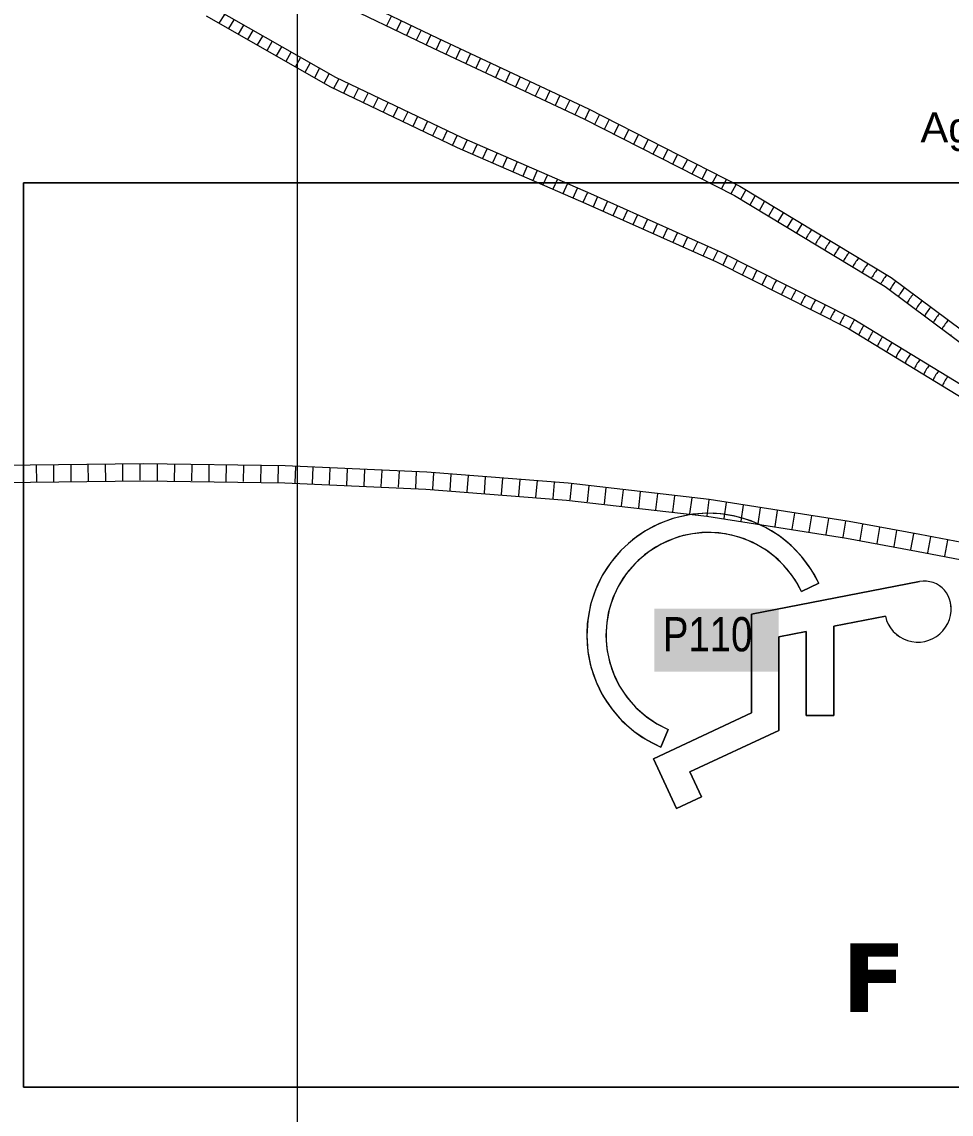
# Model space of a CAD drawing. Extents: x -882 to 613, y -179 to 707.
# Drawn here: x 5.4 to 73.2, y 218.3 to 298 of the extents above; entities that cross this region are included whole.
import ezdxf
from ezdxf.lldxf.tags import DXFTag

# ---------------------------------------------------------------- set-up
doc = ezdxf.new("R2010")
doc.units = 0
doc.layers.get('0').update_dxf_attribs({"lineweight": 13})
for name, color, linetype, lineweight in [('C-PRKG-____-IDEN', 7, 'Continuous', 5), ('C-PRKG-____-OTLN', 7, 'Continuous', 9), ('S-GRID-____-OTLN', 7, 'Continuous', 5)]:
    doc.layers.add(name, color=color, linetype=linetype, lineweight=lineweight)
for name, color, linetype, lineweight, true_color in [('EL01_WAN_Röhre', 7, 'Continuous', 13, 0xff6666), ('EL01_WAN_Röhre Decke', 1, 'Continuous', 13, 0xff0000), ('EL01_WAN_Röhre Decke Typ', 1, 'Continuous', 13, 0xff0000), ('S-GRID-____-IDEN', 7, 'Continuous', 9, 0x5555aa)]:
    doc.layers.add(name, color=color, linetype=linetype, lineweight=lineweight, true_color=true_color)
doc.styles.get("Standard").update_dxf_attribs({"font": 'arial.ttf'})
tags = doc.linetypes.add('_Rasterlinie_', pattern=[0.375, 0.2, -0.05, 0.075, -0.05]).pattern_tags.tags
tags[10:11] = [DXFTag(74, 4), DXFTag(75, 0), DXFTag(340, '0'), DXFTag(46, 1.0), DXFTag(50, 0.0), DXFTag(44, 0.0), DXFTag(45, 0.0)]
tags[8:9] = [DXFTag(74, 4), DXFTag(75, 0), DXFTag(340, '0'), DXFTag(46, 1.0), DXFTag(50, 0.0), DXFTag(44, 0.0), DXFTag(45, 0.0)]
tags[6:7] = [DXFTag(74, 4), DXFTag(75, 0), DXFTag(340, '0'), DXFTag(46, 1.0), DXFTag(50, 0.0), DXFTag(44, 0.0), DXFTag(45, 0.0)]
tags[4:5] = [DXFTag(74, 4), DXFTag(75, 0), DXFTag(340, '0'), DXFTag(46, 1.0), DXFTag(50, 0.0), DXFTag(44, 0.0), DXFTag(45, 0.0)]

# ---------------------------------------------------------------- blocks, each defined once
blk = doc.blocks.new('Referenz-A0UJ2IESXE', base_point=(-902.382, -164.149))
at = {"layer": 'C-PRKG-____-IDEN', "color": 7, "linetype": 'Continuous', "ltscale": 0.13, "true_color": 0xffffff}
for points in [[(51.53, 250.622), (60.605, 250.622), (51.53, 255.221)], [(60.605, 250.622), (51.53, 255.221), (60.605, 255.221)]]:
    blk.add_solid(points, dxfattribs=at)
at = {"layer": 'C-PRKG-____-OTLN', "color": 0, "linetype": 'Continuous', "ltscale": 0.13}
for p, q in [((5.488, 220.293), (5.488, 286.279)), ((105.488, 286.279), (5.488, 286.279)), ((105.488, 286.279), (5.488, 286.279)), ((5.488, 286.279), (5.488, 220.293)), ((5.488, 220.293), (5.488, 286.279)), ((5.488, 286.279), (105.488, 286.279)), ((5.488, 286.279), (5.488, 286.279)), ((52.171, 261.533), (51.49, 261.225)), ((52.972, 261.811), (51.896, 261.417)), ((52.876, 261.782), (52.171, 261.533)), ((53.599, 261.971), (52.876, 261.782)), ((54.089, 262.064), (52.972, 261.811)), ((54.336, 262.099), (53.599, 261.971)), ((55.23, 262.171), (54.089, 262.064)), ((55.081, 262.165), (54.336, 262.099)), ((55.828, 262.168), (55.081, 262.165)), ((56.375, 262.13), (55.23, 262.171)), ((56.574, 262.108), (55.828, 262.168)), ((57.506, 261.943), (56.375, 262.13)), ((57.311, 261.985), (56.574, 262.108)), ((58.036, 261.801), (57.311, 261.985)), ((58.603, 261.611), (57.506, 261.943)), ((58.742, 261.557), (58.036, 261.801)), ((59.648, 261.142), (58.603, 261.611)), ((59.426, 261.255), (58.742, 261.557)), ((50.88, 260.887), (49.94, 260.232)), ((50.837, 260.861), (50.217, 260.444)), ((51.49, 261.225), (50.837, 260.861)), ((51.896, 261.417), (50.88, 260.887)), ((54.309, 260.682), (53.368, 260.469)), ((54.309, 260.681), (53.634, 260.542)), ((55.271, 260.772), (54.309, 260.682)), ((54.995, 260.758), (54.309, 260.681)), ((55.685, 260.772), (54.995, 260.758)), ((56.236, 260.738), (55.271, 260.772)), ((56.714, 260.673), (55.685, 260.772)), ((57.188, 260.579), (56.236, 260.738)), ((57.721, 260.434), (56.714, 260.673)), ((60.082, 260.896), (59.426, 261.255)), ((60.624, 260.541), (59.648, 261.142)), ((60.705, 260.483), (60.082, 260.896)), ((49.94, 260.232), (49.092, 259.461)), ((49.634, 259.976), (49.093, 259.46)), ((50.217, 260.444), (49.634, 259.976)), ((52.026, 259.927), (51.144, 259.387)), ((52.461, 260.137), (51.605, 259.69)), ((52.974, 260.34), (52.026, 259.927)), ((53.368, 260.469), (52.461, 260.137)), ((53.634, 260.542), (52.974, 260.34)), ((58.112, 260.3), (57.188, 260.579)), ((58.684, 260.058), (57.721, 260.434)), ((58.993, 259.904), (58.112, 260.3)), ((59.587, 259.554), (58.684, 260.058)), ((59.815, 259.399), (58.993, 259.904)), ((61.515, 259.821), (60.624, 260.541)), ((61.291, 260.019), (60.705, 260.483)), ((61.837, 259.508), (61.291, 260.019)), ((49.092, 259.461), (48.351, 258.587)), ((49.093, 259.46), (48.596, 258.902)), ((50.813, 259.138), (50.099, 258.488)), ((51.144, 259.387), (50.345, 258.731)), ((51.605, 259.69), (50.813, 259.138)), ((60.324, 259.004), (59.587, 259.554)), ((60.566, 258.792), (59.815, 259.399)), ((62.305, 258.991), (61.515, 259.821)), ((62.337, 258.953), (61.837, 259.508)), ((48.351, 258.587), (47.728, 257.625)), ((48.149, 258.303), (47.753, 257.669)), ((48.596, 258.901), (48.149, 258.303)), ((50.099, 258.488), (49.475, 257.752)), ((50.345, 258.731), (49.644, 257.971)), ((60.988, 258.369), (60.324, 259.004)), ((61.232, 258.093), (60.566, 258.792)), ((61.57, 257.657), (60.988, 258.369)), ((62.983, 258.067), (62.305, 258.991)), ((62.789, 258.358), (62.337, 258.953)), ((63.189, 257.726), (62.789, 258.357)), ((47.728, 257.625), (47.235, 256.591)), ((47.753, 257.668), (47.412, 257.003)), ((49.475, 257.752), (48.95, 256.942)), ((49.644, 257.97), (49.237, 257.413)), ((61.802, 257.314), (61.232, 258.093)), ((61.946, 257.079), (61.57, 257.656)), ((63.535, 257.064), (62.983, 258.067)), ((63.535, 257.064), (63.189, 257.726)), ((47.412, 257.003), (47.128, 256.312)), ((48.95, 256.942), (48.534, 256.071)), ((48.884, 256.82), (48.587, 256.198)), ((49.237, 257.413), (48.884, 256.821)), ((70.894, 257.183), (58.624, 254.798)), ((58.624, 254.798), (70.894, 257.182)), ((62.268, 256.469), (61.802, 257.314)), ((62.268, 256.469), (61.946, 257.079)), ((62.268, 256.469), (63.535, 257.064)), ((63.535, 257.063), (62.268, 256.468)), ((63.535, 257.063), (63.535, 257.064)), ((71.144, 257.215), (70.894, 257.183)), ((71.144, 257.214), (70.894, 257.182)), ((71.396, 257.213), (71.144, 257.215)), ((71.396, 257.213), (71.144, 257.214)), ((71.645, 257.18), (71.396, 257.213)), ((71.645, 257.179), (71.396, 257.213)), ((71.888, 257.113), (71.645, 257.18)), ((71.888, 257.113), (71.645, 257.179)), ((72.12, 257.016), (71.888, 257.113)), ((72.12, 257.016), (71.888, 257.113)), ((72.338, 256.889), (72.12, 257.016)), ((72.338, 256.889), (72.12, 257.016)), ((72.537, 256.735), (72.338, 256.889)), ((72.537, 256.735), (72.338, 256.889)), ((72.714, 256.556), (72.537, 256.735)), ((72.714, 256.556), (72.537, 256.735)), ((47.235, 256.591), (46.878, 255.503)), ((47.128, 256.311), (46.903, 255.599)), ((48.534, 256.071), (48.234, 255.153)), ((48.587, 256.198), (48.348, 255.551)), ((62.268, 256.468), (62.268, 256.469)), ((72.866, 256.356), (72.714, 256.556)), ((72.866, 256.356), (72.714, 256.556)), ((72.991, 256.138), (72.866, 256.356)), ((72.991, 256.138), (72.866, 256.356)), ((73.087, 255.905), (72.991, 256.138)), ((73.087, 255.904), (72.991, 256.137)), ((73.151, 255.661), (73.087, 255.905)), ((73.151, 255.661), (73.087, 255.904)), ((46.878, 255.503), (46.664, 254.377)), ((46.903, 255.599), (46.74, 254.87)), ((48.234, 255.153), (48.054, 254.205)), ((48.348, 255.551), (48.17, 254.885)), ((73.191, 255.349), (73.151, 255.661)), ((73.184, 255.43), (73.151, 255.661)), ((73.195, 255.197), (73.184, 255.43)), ((73.19, 255.034), (73.191, 255.349)), ((73.19, 255.034), (73.194, 255.115)), ((73.194, 255.115), (73.195, 255.197)), ((73.195, 255.197), (73.195, 255.197)), ((46.664, 254.377), (46.597, 253.233)), ((46.739, 254.869), (46.637, 254.129)), ((48.17, 254.885), (48.054, 254.205)), ((58.624, 254.798), (58.624, 247.6)), ((58.624, 247.6), (58.624, 254.798)), ((58.624, 254.798), (58.624, 254.798)), ((64.624, 253.927), (68.393, 254.66)), ((68.393, 254.659), (64.624, 253.927)), ((68.393, 254.66), (68.482, 254.358)), ((68.393, 254.659), (68.393, 254.66)), ((68.393, 254.659), (68.482, 254.358)), ((68.482, 254.358), (68.61, 254.07)), ((68.482, 254.358), (68.61, 254.07)), ((72.947, 254.127), (73.067, 254.418)), ((72.947, 254.127), (73.067, 254.418)), ((73.067, 254.418), (73.148, 254.722)), ((73.067, 254.418), (73.149, 254.722)), ((73.148, 254.722), (73.19, 255.034)), ((73.149, 254.722), (73.19, 255.034)), ((46.637, 254.129), (46.598, 253.383)), ((48.054, 254.205), (47.997, 253.242)), ((48.054, 254.205), (48.001, 253.517)), ((48.001, 253.517), (48.011, 252.828)), ((60.624, 253.15), (62.624, 253.539)), ((62.624, 253.538), (60.624, 253.149)), ((62.624, 253.539), (62.624, 247.406)), ((62.624, 253.538), (62.624, 253.539)), ((62.624, 247.406), (62.624, 253.538)), ((64.624, 247.406), (64.624, 253.927)), ((64.624, 253.927), (64.624, 247.406)), ((64.624, 253.927), (64.624, 253.927)), ((68.61, 254.07), (68.774, 253.801)), ((68.61, 254.07), (68.774, 253.801)), ((68.774, 253.801), (68.971, 253.556)), ((68.774, 253.801), (68.971, 253.556)), ((68.971, 253.556), (69.198, 253.338)), ((68.971, 253.555), (69.198, 253.337)), ((72.378, 253.379), (72.6, 253.603)), ((72.379, 253.379), (72.6, 253.603)), ((72.6, 253.603), (72.79, 253.854)), ((72.6, 253.603), (72.79, 253.853)), ((72.79, 253.854), (72.947, 254.127)), ((72.791, 253.854), (72.947, 254.127)), ((46.598, 253.382), (46.597, 253.334)), ((46.597, 253.334), (46.597, 253.286)), ((46.597, 253.286), (46.597, 253.286)), ((46.597, 253.286), (46.625, 252.587)), ((46.597, 253.233), (46.678, 252.09)), ((47.997, 253.242), (48.065, 252.279)), ((48.011, 252.827), (48.085, 252.142)), ((60.624, 246.326), (60.624, 253.15)), ((60.624, 253.149), (60.624, 253.15)), ((60.624, 253.149), (60.624, 246.326)), ((69.198, 253.338), (69.452, 253.151)), ((69.198, 253.337), (69.452, 253.151)), ((69.452, 253.151), (69.727, 252.999)), ((69.452, 253.151), (69.727, 252.998)), ((69.727, 252.999), (70.02, 252.883)), ((69.727, 252.998), (70.02, 252.883)), ((70.02, 252.883), (70.326, 252.806)), ((70.02, 252.883), (70.326, 252.806)), ((70.326, 252.806), (70.638, 252.77)), ((70.326, 252.806), (70.638, 252.769)), ((70.638, 252.77), (70.953, 252.774)), ((70.638, 252.769), (70.953, 252.774)), ((70.953, 252.774), (71.265, 252.819)), ((70.953, 252.774), (71.265, 252.818)), ((71.265, 252.819), (71.568, 252.903)), ((71.265, 252.818), (71.568, 252.903)), ((71.568, 252.903), (71.858, 253.027)), ((71.568, 252.903), (71.858, 253.026)), ((71.858, 253.027), (72.13, 253.186)), ((71.858, 253.026), (72.13, 253.186)), ((72.13, 253.186), (72.378, 253.379)), ((72.13, 253.186), (72.378, 253.379)), ((46.625, 252.587), (46.707, 251.893)), ((46.678, 252.09), (46.905, 250.967)), ((46.707, 251.893), (46.855, 251.16)), ((48.065, 252.279), (48.256, 251.333)), ((48.085, 252.142), (48.222, 251.466)), ((46.855, 251.16), (47.064, 250.443)), ((48.222, 251.466), (48.42, 250.805)), ((48.256, 251.333), (48.568, 250.419)), ((46.905, 250.967), (47.275, 249.883)), ((47.064, 250.442), (47.333, 249.745)), ((48.42, 250.805), (48.678, 250.166)), ((48.568, 250.419), (48.994, 249.553)), ((47.275, 249.883), (47.781, 248.855)), ((47.333, 249.745), (47.659, 249.073)), ((48.678, 250.166), (48.994, 249.553)), ((48.994, 249.553), (49.528, 248.749)), ((48.994, 249.553), (49.365, 248.971)), ((47.659, 249.072), (48.041, 248.43)), ((47.781, 248.855), (48.415, 247.901)), ((49.365, 248.971), (49.788, 248.426)), ((49.528, 248.749), (50.162, 248.02)), ((48.041, 248.43), (48.475, 247.822)), ((48.415, 247.901), (49.166, 247.036)), ((49.788, 248.426), (50.259, 247.923)), ((50.162, 248.02), (50.883, 247.379)), ((50.26, 247.923), (50.956, 247.322)), ((48.475, 247.821), (48.959, 247.252)), ((48.959, 247.252), (49.489, 246.725)), ((50.883, 247.379), (51.681, 246.836)), ((50.956, 247.322), (51.721, 246.812)), ((58.624, 247.6), (51.464, 244.262)), ((51.464, 244.261), (58.624, 247.599)), ((58.624, 247.6), (58.624, 247.599)), ((62.624, 247.406), (64.624, 247.406)), ((64.624, 247.406), (62.624, 247.406)), ((62.624, 247.406), (62.624, 247.406)), ((64.624, 247.406), (64.624, 247.406)), ((49.166, 247.036), (50.023, 246.275)), ((49.49, 246.725), (50.062, 246.244)), ((51.681, 246.836), (52.543, 246.4)), ((51.721, 246.812), (52.543, 246.4)), ((51.992, 245.113), (52.543, 246.4)), ((52.543, 246.4), (51.993, 245.113)), ((52.543, 246.4), (52.543, 246.4)), ((54.122, 243.295), (60.624, 246.326)), ((60.624, 246.325), (54.122, 243.294)), ((60.624, 246.325), (60.624, 246.326)), ((50.023, 246.275), (50.97, 245.63)), ((50.062, 246.244), (50.673, 245.813)), ((50.673, 245.813), (51.318, 245.435)), ((50.97, 245.63), (51.992, 245.113)), ((51.318, 245.435), (51.992, 245.113)), ((51.992, 245.113), (51.992, 245.113)), ((51.464, 244.262), (53.155, 240.637)), ((51.464, 244.261), (51.464, 244.262)), ((53.155, 240.637), (51.464, 244.261)), ((54.967, 241.482), (54.122, 243.295)), ((54.122, 243.294), (54.122, 243.295)), ((54.122, 243.294), (54.967, 241.482)), ((53.155, 240.637), (54.967, 241.482)), ((54.967, 241.482), (53.155, 240.637)), ((54.967, 241.482), (54.967, 241.482)), ((53.155, 240.637), (53.155, 240.637)), ((5.488, 220.293), (105.488, 220.293)), ((5.488, 220.292), (5.488, 220.293)), ((105.488, 220.292), (5.488, 220.292)), ((105.488, 220.292), (5.488, 220.292))]:
    blk.add_line(p, q, dxfattribs=at)
at = {"layer": 'S-GRID-____-OTLN', "color": 0, "linetype": '_Rasterlinie_', "ltscale": 0.13}
blk.add_line((25.488, -157.457), (25.488, 660.292), dxfattribs=at)
at = {"layer": 'C-PRKG-____-IDEN', "color": 0, "linetype": 'Continuous', "ltscale": 0.13, "insert": (52.155, 254.596), "char_height": 2.5, "attachment_point": 1}
blk.add_mtext('{\\W0.8;\\fArial;P110}', dxfattribs=at)
at = {"layer": 'S-GRID-____-IDEN', "color": 0, "linetype": 'Continuous', "lineweight": 5, "ltscale": 0.13, "insert": (65.203, 230.783), "char_height": 5, "attachment_point": 1}
blk.add_mtext('{\\fVerdana|b1|i0;F}', dxfattribs=at)
blk = doc.blocks.new('Flexrohr-A0UJ2ILQXE', base_point=(-40.668, 258.577))
at = {"color": 0, "linetype": 'ByBlock', "lineweight": -2, "ltscale": 0.13}
for p, q in [((19.238, 299.135), (28.256, 293.99)), ((18.808, 298.461), (27.884, 293.282)), ((19.771, 297.939), (20.17, 298.576)), ((20.467, 297.541), (20.862, 298.181)), ((21.164, 297.144), (21.554, 297.786)), ((21.861, 296.746), (22.247, 297.391)), ((22.557, 296.349), (22.939, 296.997)), ((23.254, 295.951), (23.631, 296.602)), ((23.951, 295.554), (24.324, 296.206)), ((24.647, 295.156), (25.016, 295.811)), ((25.344, 294.759), (25.709, 295.416)), ((26.041, 294.361), (26.401, 295.021)), ((26.737, 293.964), (27.093, 294.626)), ((27.434, 293.566), (27.786, 294.231)), ((28.14, 293.187), (28.487, 293.854)), ((28.256, 293.99), (37.468, 289.599)), ((28.863, 292.842), (29.208, 293.51)), ((27.884, 293.282), (37.135, 288.871)), ((29.586, 292.497), (29.928, 293.167)), ((30.309, 292.152), (30.648, 292.824)), ((31.032, 291.808), (31.368, 292.48)), ((31.755, 291.463), (32.088, 292.137)), ((32.478, 291.118), (32.809, 291.794)), ((33.201, 290.773), (33.529, 291.45)), ((33.924, 290.429), (34.249, 291.107)), ((34.647, 290.084), (34.969, 290.764)), ((35.37, 289.739), (35.689, 290.42)), ((36.093, 289.395), (36.41, 290.077)), ((36.816, 289.05), (37.13, 289.733)), ((37.468, 289.599), (46.858, 285.501)), ((37.545, 288.719), (37.857, 289.403)), ((37.135, 288.871), (46.535, 284.769)), ((38.278, 288.399), (38.589, 289.083)), ((39.012, 288.079), (39.322, 288.763)), ((39.745, 287.758), (40.055, 288.444)), ((40.478, 287.438), (40.787, 288.124)), ((41.212, 287.118), (41.52, 287.804)), ((41.945, 286.798), (42.253, 287.484)), ((42.678, 286.478), (42.985, 287.165)), ((43.412, 286.158), (43.718, 286.845)), ((44.145, 285.838), (44.451, 286.525)), ((44.878, 285.518), (45.183, 286.205)), ((45.612, 285.198), (45.916, 285.886)), ((46.345, 284.878), (46.649, 285.566)), ((46.858, 285.501), (56.408, 281.237)), ((46.535, 284.769), (56.065, 280.514)), ((47.076, 284.554), (47.38, 285.241)), ((47.805, 284.228), (48.112, 284.915)), ((48.535, 283.902), (48.843, 284.588)), ((49.265, 283.576), (49.574, 284.262)), ((49.995, 283.251), (50.305, 283.935)), ((50.724, 282.925), (51.037, 283.609)), ((51.454, 282.599), (51.768, 283.282)), ((52.184, 282.273), (52.499, 282.956)), ((52.913, 281.947), (53.23, 282.629)), ((53.643, 281.622), (53.961, 282.303)), ((54.373, 281.296), (54.693, 281.976)), ((55.103, 280.97), (55.424, 281.65)), ((55.832, 280.644), (56.155, 281.323)), ((56.408, 281.237), (66.093, 276.347)), ((56.55, 280.296), (56.875, 280.974)), ((57.262, 279.937), (57.59, 280.613)), ((56.065, 280.514), (65.706, 275.648)), ((57.973, 279.578), (58.305, 280.252)), ((58.685, 279.218), (59.02, 279.892)), ((59.396, 278.859), (59.735, 279.531)), ((60.378, 279.066), (60.334, 278.985)), ((60.416, 279.13), (60.378, 279.066)), ((60.443, 279.173), (60.416, 279.13)), ((60.12, 278.55), (60.102, 278.503)), ((60.15, 278.618), (60.12, 278.55)), ((60.19, 278.702), (60.15, 278.618)), ((60.236, 278.796), (60.19, 278.702)), ((60.285, 278.892), (60.236, 278.796)), ((60.334, 278.985), (60.285, 278.892)), ((60.831, 278.191), (60.813, 278.144)), ((60.862, 278.259), (60.831, 278.191)), ((60.901, 278.343), (60.862, 278.259)), ((60.948, 278.437), (60.901, 278.343)), ((60.997, 278.533), (60.948, 278.437)), ((61.047, 278.625), (60.997, 278.533)), ((61.092, 278.706), (61.047, 278.625)), ((61.13, 278.77), (61.092, 278.706)), ((61.157, 278.813), (61.13, 278.77)), ((61.759, 278.265), (61.709, 278.174)), ((61.805, 278.346), (61.759, 278.265)), ((61.843, 278.41), (61.805, 278.346)), ((61.872, 278.452), (61.843, 278.41)), ((61.542, 277.833), (61.524, 277.785)), ((61.573, 277.901), (61.542, 277.833)), ((61.613, 277.984), (61.573, 277.901)), ((61.659, 278.078), (61.613, 277.984)), ((61.709, 278.174), (61.659, 278.078)), ((62.253, 277.474), (62.235, 277.426)), ((62.284, 277.542), (62.253, 277.474)), ((62.324, 277.625), (62.284, 277.542)), ((62.371, 277.719), (62.324, 277.625)), ((62.422, 277.814), (62.371, 277.719)), ((62.472, 277.906), (62.422, 277.814)), ((62.518, 277.986), (62.472, 277.906)), ((62.557, 278.05), (62.518, 277.986)), ((62.586, 278.091), (62.557, 278.05)), ((63.134, 277.455), (63.083, 277.359)), ((63.185, 277.546), (63.134, 277.455)), ((63.231, 277.626), (63.185, 277.546)), ((63.271, 277.689), (63.231, 277.626)), ((63.3, 277.731), (63.271, 277.689)), ((62.965, 277.115), (62.946, 277.067)), ((62.995, 277.183), (62.965, 277.115)), ((63.035, 277.266), (62.995, 277.183)), ((63.083, 277.359), (63.035, 277.266)), ((63.676, 276.756), (63.658, 276.709)), ((63.706, 276.824), (63.676, 276.756)), ((63.747, 276.908), (63.706, 276.824)), ((63.794, 277), (63.747, 276.908)), ((63.846, 277.096), (63.794, 277)), ((63.897, 277.187), (63.846, 277.096)), ((63.945, 277.266), (63.897, 277.187)), ((63.985, 277.329), (63.945, 277.266)), ((64.015, 277.37), (63.985, 277.329)), ((64.506, 276.641), (64.458, 276.549)), ((64.558, 276.736), (64.506, 276.641)), ((64.61, 276.827), (64.558, 276.736)), ((64.658, 276.906), (64.61, 276.827)), ((64.699, 276.969), (64.658, 276.906)), ((64.729, 277.01), (64.699, 276.969)), ((65.413, 276.609), (65.371, 276.547)), ((65.443, 276.649), (65.413, 276.609)), ((64.387, 276.397), (64.369, 276.35)), ((64.417, 276.465), (64.387, 276.397)), ((64.458, 276.549), (64.417, 276.465)), ((65.098, 276.039), (65.08, 275.991)), ((65.128, 276.107), (65.098, 276.039)), ((65.169, 276.19), (65.128, 276.107)), ((65.218, 276.282), (65.169, 276.19)), ((65.27, 276.377), (65.218, 276.282)), ((65.323, 276.467), (65.27, 276.377)), ((65.371, 276.547), (65.323, 276.467)), ((65.877, 275.825), (65.836, 275.741)), ((65.926, 275.917), (65.877, 275.825)), ((65.978, 276.011), (65.926, 275.917)), ((66.031, 276.101), (65.978, 276.011)), ((66.08, 276.18), (66.031, 276.101)), ((66.122, 276.242), (66.08, 276.18)), ((66.093, 276.347), (75.879, 270.38)), ((66.154, 276.282), (66.122, 276.242)), ((66.802, 275.828), (66.76, 275.766)), ((66.834, 275.868), (66.802, 275.828)), ((65.706, 275.648), (75.454, 269.703)), ((65.805, 275.673), (65.787, 275.625)), ((65.836, 275.741), (65.805, 275.673)), ((66.482, 275.26), (66.465, 275.212)), ((66.513, 275.328), (66.482, 275.26)), ((66.554, 275.411), (66.513, 275.328)), ((66.603, 275.503), (66.554, 275.411)), ((66.657, 275.598), (66.603, 275.503)), ((66.71, 275.688), (66.657, 275.598)), ((66.76, 275.766), (66.71, 275.688)), ((67.281, 275.09), (67.232, 274.998)), ((67.335, 275.184), (67.281, 275.09)), ((67.389, 275.274), (67.335, 275.184)), ((67.439, 275.352), (67.389, 275.274)), ((67.481, 275.413), (67.439, 275.352)), ((67.514, 275.453), (67.481, 275.413)), ((68.194, 275.038), (68.161, 274.999)), ((67.16, 274.847), (67.142, 274.799)), ((67.19, 274.915), (67.16, 274.847)), ((67.232, 274.998), (67.19, 274.915)), ((67.837, 274.434), (67.819, 274.386)), ((67.868, 274.502), (67.837, 274.434)), ((67.91, 274.585), (67.868, 274.502)), ((67.959, 274.677), (67.91, 274.585)), ((68.013, 274.771), (67.959, 274.677)), ((68.068, 274.86), (68.013, 274.771)), ((68.118, 274.938), (68.068, 274.86)), ((68.161, 274.999), (68.118, 274.938)), ((68.637, 274.263), (68.587, 274.172)), ((68.692, 274.357), (68.637, 274.263)), ((68.746, 274.446), (68.692, 274.357)), ((68.797, 274.524), (68.746, 274.446)), ((68.841, 274.585), (68.797, 274.524)), ((68.874, 274.624), (68.841, 274.585)), ((69.553, 274.209), (69.52, 274.17)), ((68.514, 274.021), (68.497, 273.973)), ((68.545, 274.089), (68.514, 274.021)), ((68.587, 274.172), (68.545, 274.089)), ((69.192, 273.608), (69.174, 273.56)), ((69.223, 273.676), (69.192, 273.608)), ((69.265, 273.759), (69.223, 273.676)), ((69.315, 273.85), (69.265, 273.759)), ((69.37, 273.944), (69.315, 273.85)), ((69.425, 274.032), (69.37, 273.944)), ((69.476, 274.11), (69.425, 274.032)), ((69.52, 274.17), (69.476, 274.11)), ((69.993, 273.437), (69.943, 273.345)), ((70.048, 273.53), (69.993, 273.437)), ((70.104, 273.619), (70.048, 273.53)), ((70.156, 273.696), (70.104, 273.619)), ((70.2, 273.756), (70.156, 273.696)), ((70.233, 273.795), (70.2, 273.756)), ((69.869, 273.195), (69.852, 273.147)), ((69.9, 273.263), (69.869, 273.195)), ((69.943, 273.345), (69.9, 273.263)), ((70.547, 272.782), (70.529, 272.734)), ((70.578, 272.85), (70.547, 272.782)), ((70.621, 272.932), (70.578, 272.85)), ((70.671, 273.023), (70.621, 272.932)), ((70.727, 273.116), (70.671, 273.023)), ((70.783, 273.205), (70.727, 273.116)), ((70.835, 273.282), (70.783, 273.205)), ((70.879, 273.341), (70.835, 273.282)), ((70.913, 273.38), (70.879, 273.341)), ((71.349, 272.61), (71.298, 272.519)), ((71.405, 272.703), (71.349, 272.61)), ((71.461, 272.791), (71.405, 272.703)), ((71.514, 272.868), (71.461, 272.791)), ((71.559, 272.927), (71.514, 272.868)), ((71.593, 272.965), (71.559, 272.927)), ((71.224, 272.369), (71.207, 272.32)), ((71.255, 272.437), (71.224, 272.369)), ((71.298, 272.519), (71.255, 272.437)), ((71.902, 271.956), (71.884, 271.907)), ((71.933, 272.023), (71.902, 271.956)), ((71.976, 272.106), (71.933, 272.023)), ((72.027, 272.197), (71.976, 272.106)), ((72.083, 272.289), (72.027, 272.197)), ((72.14, 272.377), (72.083, 272.289)), ((72.193, 272.453), (72.14, 272.377)), ((72.239, 272.513), (72.193, 272.453)), ((72.273, 272.551), (72.239, 272.513)), ((72.762, 271.876), (72.705, 271.783)), ((72.819, 271.963), (72.762, 271.876)), ((72.872, 272.039), (72.819, 271.963)), ((72.918, 272.098), (72.872, 272.039)), ((72.953, 272.136), (72.918, 272.098)), ((72.579, 271.543), (72.561, 271.494)), ((72.61, 271.61), (72.579, 271.543)), ((72.654, 271.693), (72.61, 271.61)), ((72.705, 271.783), (72.654, 271.693))]:
    blk.add_line(p, q, dxfattribs=at)
blk = doc.blocks.new('Flexrohr-A0UJ2ILSXE', base_point=(-40.657, 259.837))
at = {"color": 0, "linetype": 'ByBlock', "lineweight": -2, "ltscale": 0.13}
for p, q in [((24.759, 302.107), (35.719, 296.843)), ((24.394, 301.395), (35.376, 296.121)), ((32.009, 297.764), (32.338, 298.44)), ((32.731, 297.417), (33.058, 298.094)), ((33.452, 297.071), (33.778, 297.749)), ((34.174, 296.725), (34.498, 297.403)), ((34.895, 296.378), (35.218, 297.057)), ((35.617, 296.034), (35.94, 296.713)), ((35.719, 296.843), (46.725, 291.681)), ((35.376, 296.121), (46.373, 290.963)), ((36.341, 295.694), (36.664, 296.373)), ((37.065, 295.355), (37.389, 296.034)), ((37.789, 295.015), (38.113, 295.694)), ((38.513, 294.676), (38.837, 295.354)), ((39.236, 294.336), (39.562, 295.014)), ((39.96, 293.997), (40.286, 294.675)), ((40.684, 293.657), (41.01, 294.335)), ((41.408, 293.318), (41.735, 293.995)), ((42.132, 292.978), (42.459, 293.655)), ((42.856, 292.639), (43.184, 293.316)), ((43.579, 292.299), (43.908, 292.976)), ((44.303, 291.96), (44.632, 292.636)), ((45.027, 291.62), (45.357, 292.296)), ((45.751, 291.281), (46.081, 291.957)), ((46.373, 290.963), (57.377, 285.351)), ((46.473, 290.939), (46.804, 291.614)), ((46.725, 291.681), (57.765, 286.05)), ((47.185, 290.576), (47.518, 291.25)), ((47.896, 290.213), (48.232, 290.886)), ((48.608, 289.85), (48.945, 290.522)), ((49.319, 289.487), (49.659, 290.158)), ((50.031, 289.124), (50.373, 289.794)), ((50.742, 288.761), (51.087, 289.43)), ((51.454, 288.398), (51.801, 289.066)), ((52.165, 288.036), (52.514, 288.702)), ((52.877, 287.673), (53.228, 288.338)), ((53.588, 287.31), (53.942, 287.974)), ((54.3, 286.947), (54.656, 287.609)), ((55.011, 286.584), (55.37, 287.245)), ((55.723, 286.221), (56.083, 286.881)), ((56.434, 285.859), (56.797, 286.517)), ((57.146, 285.496), (57.511, 286.153)), ((57.765, 286.05), (68.825, 279.381)), ((57.838, 285.101), (58.206, 285.756)), ((57.377, 285.351), (68.379, 278.717)), ((58.521, 284.689), (58.892, 285.343)), ((59.203, 284.277), (59.578, 284.929)), ((59.886, 283.866), (60.264, 284.516)), ((60.569, 283.454), (60.95, 284.102)), ((61.251, 283.043), (61.636, 283.688)), ((61.934, 282.631), (62.322, 283.275)), ((62.632, 282.269), (62.61, 282.223)), ((62.668, 282.334), (62.632, 282.269)), ((62.714, 282.415), (62.668, 282.334)), ((62.767, 282.504), (62.714, 282.415)), ((62.824, 282.597), (62.767, 282.504)), ((62.879, 282.685), (62.824, 282.597)), ((62.93, 282.763), (62.879, 282.685)), ((62.972, 282.824), (62.93, 282.763)), ((63.003, 282.865), (62.972, 282.824)), ((63.507, 282.185), (63.45, 282.093)), ((63.563, 282.273), (63.507, 282.185)), ((63.615, 282.35), (63.563, 282.273)), ((63.657, 282.411), (63.615, 282.35)), ((63.688, 282.451), (63.657, 282.411)), ((63.315, 281.857), (63.293, 281.812)), ((63.35, 281.923), (63.315, 281.857)), ((63.396, 282.003), (63.35, 281.923)), ((63.45, 282.093), (63.396, 282.003)), ((63.997, 281.446), (63.975, 281.4)), ((64.033, 281.511), (63.997, 281.446)), ((64.079, 281.592), (64.033, 281.511)), ((64.133, 281.681), (64.079, 281.592)), ((64.191, 281.773), (64.133, 281.681)), ((64.247, 281.86), (64.191, 281.773)), ((64.299, 281.937), (64.247, 281.86)), ((64.343, 281.998), (64.299, 281.937)), ((64.374, 282.038), (64.343, 281.998)), ((64.932, 281.448), (64.874, 281.361)), ((64.984, 281.524), (64.932, 281.448)), ((65.028, 281.585), (64.984, 281.524)), ((65.06, 281.624), (65.028, 281.585)), ((64.679, 281.035), (64.657, 280.989)), ((64.715, 281.1), (64.679, 281.035)), ((64.762, 281.18), (64.715, 281.1)), ((64.816, 281.269), (64.762, 281.18)), ((64.874, 281.361), (64.816, 281.269)), ((65.361, 280.623), (65.339, 280.578)), ((65.397, 280.689), (65.361, 280.623)), ((65.444, 280.769), (65.397, 280.689)), ((65.499, 280.857), (65.444, 280.769)), ((65.558, 280.949), (65.499, 280.857)), ((65.616, 281.036), (65.558, 280.949)), ((65.669, 281.112), (65.616, 281.036)), ((65.713, 281.172), (65.669, 281.112)), ((65.745, 281.211), (65.713, 281.172)), ((66.3, 280.623), (66.241, 280.537)), ((66.353, 280.699), (66.3, 280.623)), ((66.398, 280.758), (66.353, 280.699)), ((66.431, 280.797), (66.398, 280.758)), ((66.044, 280.212), (66.022, 280.166)), ((66.08, 280.277), (66.044, 280.212)), ((66.127, 280.357), (66.08, 280.277)), ((66.182, 280.446), (66.127, 280.357)), ((66.241, 280.537), (66.182, 280.446)), ((66.726, 279.801), (66.704, 279.755)), ((66.762, 279.866), (66.726, 279.801)), ((66.81, 279.946), (66.762, 279.866)), ((66.865, 280.034), (66.81, 279.946)), ((66.925, 280.125), (66.865, 280.034)), ((66.984, 280.211), (66.925, 280.125)), ((67.038, 280.286), (66.984, 280.211)), ((67.083, 280.345), (67.038, 280.286)), ((67.117, 280.384), (67.083, 280.345)), ((67.668, 279.798), (67.609, 279.713)), ((67.723, 279.873), (67.668, 279.798)), ((67.769, 279.932), (67.723, 279.873)), ((67.802, 279.97), (67.769, 279.932)), ((67.408, 279.39), (67.386, 279.344)), ((67.445, 279.455), (67.408, 279.39)), ((67.493, 279.534), (67.445, 279.455)), ((67.549, 279.622), (67.493, 279.534)), ((67.609, 279.713), (67.549, 279.622)), ((68.127, 279.044), (68.091, 278.979)), ((68.175, 279.123), (68.127, 279.044)), ((68.232, 279.211), (68.175, 279.123)), ((68.292, 279.301), (68.232, 279.211)), ((68.352, 279.386), (68.292, 279.301)), ((68.407, 279.461), (68.352, 279.386)), ((68.454, 279.519), (68.407, 279.461)), ((68.488, 279.557), (68.454, 279.519)), ((68.825, 279.381), (79.874, 271.114)), ((69.067, 279.013), (69.011, 278.939)), ((69.113, 279.071), (69.067, 279.013)), ((69.148, 279.109), (69.113, 279.071)), ((68.091, 278.979), (68.068, 278.933)), ((68.379, 278.717), (79.388, 270.479)), ((68.748, 278.533), (68.726, 278.487)), ((68.785, 278.597), (68.748, 278.533)), ((68.833, 278.677), (68.785, 278.597)), ((68.89, 278.764), (68.833, 278.677)), ((68.951, 278.854), (68.89, 278.764)), ((69.011, 278.939), (68.951, 278.854)), ((69.469, 278.201), (69.421, 278.122)), ((69.526, 278.288), (69.469, 278.201)), ((69.587, 278.377), (69.526, 278.288)), ((69.648, 278.462), (69.587, 278.377)), ((69.704, 278.536), (69.648, 278.462)), ((69.751, 278.594), (69.704, 278.536)), ((69.786, 278.632), (69.751, 278.594)), ((69.384, 278.057), (69.362, 278.011)), ((69.421, 278.122), (69.384, 278.057)), ((70.02, 277.581), (69.998, 277.535)), ((70.057, 277.646), (70.02, 277.581)), ((70.106, 277.725), (70.057, 277.646)), ((70.163, 277.812), (70.106, 277.725)), ((70.224, 277.901), (70.163, 277.812)), ((70.285, 277.986), (70.224, 277.901)), ((70.342, 278.06), (70.285, 277.986)), ((70.389, 278.117), (70.342, 278.06)), ((70.424, 278.154), (70.389, 278.117)), ((70.861, 277.425), (70.799, 277.336)), ((70.923, 277.509), (70.861, 277.425)), ((70.979, 277.583), (70.923, 277.509)), ((71.027, 277.64), (70.979, 277.583)), ((71.062, 277.677), (71.027, 277.64)), ((70.656, 277.105), (70.633, 277.059)), ((70.693, 277.17), (70.656, 277.105)), ((70.742, 277.249), (70.693, 277.17)), ((70.799, 277.336), (70.742, 277.249)), ((71.292, 276.629), (71.269, 276.583)), ((71.329, 276.694), (71.292, 276.629)), ((71.378, 276.773), (71.329, 276.694)), ((71.436, 276.86), (71.378, 276.773)), ((71.498, 276.948), (71.436, 276.86)), ((71.56, 277.032), (71.498, 276.948)), ((71.617, 277.106), (71.56, 277.032)), ((71.665, 277.163), (71.617, 277.106)), ((71.7, 277.199), (71.665, 277.163)), ((72.254, 276.629), (72.197, 276.556)), ((72.303, 276.686), (72.254, 276.629)), ((72.339, 276.722), (72.303, 276.686)), ((71.928, 276.153), (71.905, 276.107)), ((71.965, 276.218), (71.928, 276.153)), ((72.014, 276.297), (71.965, 276.218)), ((72.072, 276.383), (72.014, 276.297)), ((72.135, 276.472), (72.072, 276.383)), ((72.197, 276.556), (72.135, 276.472)), ((72.651, 275.821), (72.601, 275.742)), ((72.709, 275.907), (72.651, 275.821)), ((72.772, 275.995), (72.709, 275.907)), ((72.834, 276.079), (72.772, 275.995)), ((72.892, 276.152), (72.834, 276.079)), ((72.941, 276.208), (72.892, 276.152)), ((72.977, 276.245), (72.941, 276.208)), ((72.564, 275.678), (72.541, 275.632)), ((72.601, 275.742), (72.564, 275.678)), ((73.2, 275.202), (73.177, 275.156))]:
    blk.add_line(p, q, dxfattribs=at)
blk = doc.blocks.new('Flexrohr-A0UJ2IMGXE', base_point=(-202.199, 256.006))
at = {"color": 0, "linetype": 'ByBlock', "lineweight": -2, "ltscale": 0.13}
for p, q in [((3.897, 265.672), (14.24, 265.805)), ((6.446, 264.482), (6.425, 265.667)), ((7.704, 264.499), (7.686, 265.683)), ((8.962, 264.515), (8.948, 265.699)), ((10.22, 264.531), (10.21, 265.715)), ((11.478, 264.547), (11.471, 265.731)), ((12.737, 264.563), (12.733, 265.748)), ((13.995, 264.579), (13.995, 265.764)), ((14.24, 265.805), (24.584, 265.658)), ((15.253, 264.568), (15.257, 265.752)), ((16.51, 264.55), (16.519, 265.734)), ((17.768, 264.532), (17.781, 265.717)), ((19.026, 264.514), (19.042, 265.699)), ((20.284, 264.496), (20.304, 265.681)), ((21.541, 264.479), (21.566, 265.663)), ((22.799, 264.461), (22.828, 265.645)), ((24.057, 264.443), (24.09, 265.627)), ((24.584, 265.658), (34.919, 265.197)), ((25.314, 264.402), (25.352, 265.586)), ((26.57, 264.346), (26.613, 265.529)), ((27.827, 264.29), (27.874, 265.473)), ((29.083, 264.234), (29.135, 265.417)), ((30.34, 264.178), (30.396, 265.361)), ((31.596, 264.122), (31.657, 265.305)), ((32.852, 264.066), (32.918, 265.249)), ((34.109, 264.01), (34.179, 265.192)), ((34.919, 265.197), (45.235, 264.39)), ((35.364, 263.937), (35.439, 265.119)), ((36.618, 263.838), (36.697, 265.02)), ((37.871, 263.74), (37.956, 264.922)), ((39.125, 263.642), (39.215, 264.823)), ((40.378, 263.544), (40.473, 264.725)), ((3.927, 264.412), (14.239, 264.545)), ((14.239, 264.545), (24.547, 264.398)), ((24.547, 264.398), (34.842, 263.94)), ((34.842, 263.94), (45.113, 263.136)), ((41.632, 263.446), (41.732, 264.626)), ((42.885, 263.348), (42.99, 264.528)), ((44.139, 263.25), (44.249, 264.429)), ((45.235, 264.39), (55.522, 263.201)), ((45.391, 263.141), (45.507, 264.32)), ((46.64, 262.997), (46.761, 264.175)), ((47.889, 262.853), (48.015, 264.031)), ((49.137, 262.709), (49.269, 263.886)), ((45.113, 263.136), (55.352, 261.953)), ((50.386, 262.564), (50.524, 263.741)), ((51.635, 262.42), (51.778, 263.596)), ((52.884, 262.276), (53.032, 263.451)), ((54.132, 262.132), (54.287, 263.306)), ((55.381, 261.986), (55.541, 263.16)), ((55.522, 263.201), (65.762, 261.6)), ((56.624, 261.792), (56.787, 262.965)), ((57.866, 261.598), (58.034, 262.77)), ((59.109, 261.403), (59.281, 262.575)), ((60.351, 261.209), (60.528, 262.38)), ((55.352, 261.953), (65.556, 260.357)), ((61.594, 261.015), (61.774, 262.185)), ((62.836, 260.82), (63.021, 261.99)), ((64.079, 260.626), (64.268, 261.795)), ((65.321, 260.432), (65.515, 261.6)), ((65.762, 261.6), (70.909, 260.64)), ((66.558, 260.208), (66.757, 261.376)), ((67.793, 259.978), (67.999, 261.144)), ((69.028, 259.747), (69.24, 260.913)), ((70.263, 259.517), (70.481, 260.681)), ((65.556, 260.357), (70.675, 259.402)), ((70.909, 260.64), (76.034, 259.658)), ((71.5, 259.282), (71.72, 260.446)), ((72.738, 259.045), (72.956, 260.209)), ((70.675, 259.402), (75.805, 258.419))]:
    blk.add_line(p, q, dxfattribs=at)
blk = doc.blocks.new('MText-A0UJ2INGXE', base_point=(70.954, 276.753))
at = {"color": 0, "linetype": 'ByBlock', "lineweight": -2, "ltscale": 0.13, "char_height": 2.1875, "attachment_point": 1}
for s, insert in [('{\\fArial;UP-Schlaufkästen}', (73.616, 295.515)), ('{\\fArial;Agro}', (70.954, 291.418)), ('{\\fArial;Art.-Nr.:}', (78.253, 291.418)), ('{\\fArial;9914.01}', (89.919, 291.418)), ('{\\fArial;Länge:}', (75.213, 287.155)), ('{\\fArial;250}', (85.261, 287.155)), ('{\\fArial;mm}', (91.323, 287.155)), ('{\\fArial;Breite:}', (75.47, 283.059)), ('{\\fArial;105}', (85.254, 283.059)), ('{\\fArial;mm}', (91.066, 283.059)), ('{\\fArial;Tiefe:}', (76.837, 278.941)), ('{\\fArial;94}', (85.38, 278.941)), ('{\\fArial;mm}', (89.699, 278.941))]:
    blk.add_mtext(s, dxfattribs=dict(at, insert=insert))

msp = doc.modelspace()

# ---------------------------------------------------------------- block references
at = {"color": 9, "lineweight": 25, "ltscale": 0.25, "true_color": 0xc0c0c0}
msp.add_blockref('Referenz-A0UJ2IESXE', (-902.382, -164.149), dxfattribs=at)
at = {"layer": 'EL01_WAN_Röhre', "color": 24, "ltscale": 0.13, "true_color": 0x993300}
for name, p in [('Flexrohr-A0UJ2ILSXE', (-40.657, 259.837)), ('Flexrohr-A0UJ2ILQXE', (-40.668, 258.577))]:
    msp.add_blockref(name, p, dxfattribs=at)
at = {"layer": 'EL01_WAN_Röhre Decke', "color": 1, "ltscale": 0.13, "true_color": 0xff0000}
msp.add_blockref('Flexrohr-A0UJ2IMGXE', (-202.199, 256.006), dxfattribs=at)
at = {"layer": 'EL01_WAN_Röhre Decke Typ', "color": 1, "ltscale": 0.13, "true_color": 0xff0000}
msp.add_blockref('MText-A0UJ2INGXE', (70.954, 276.753), dxfattribs=at)

doc.saveas('drawing.dxf')
